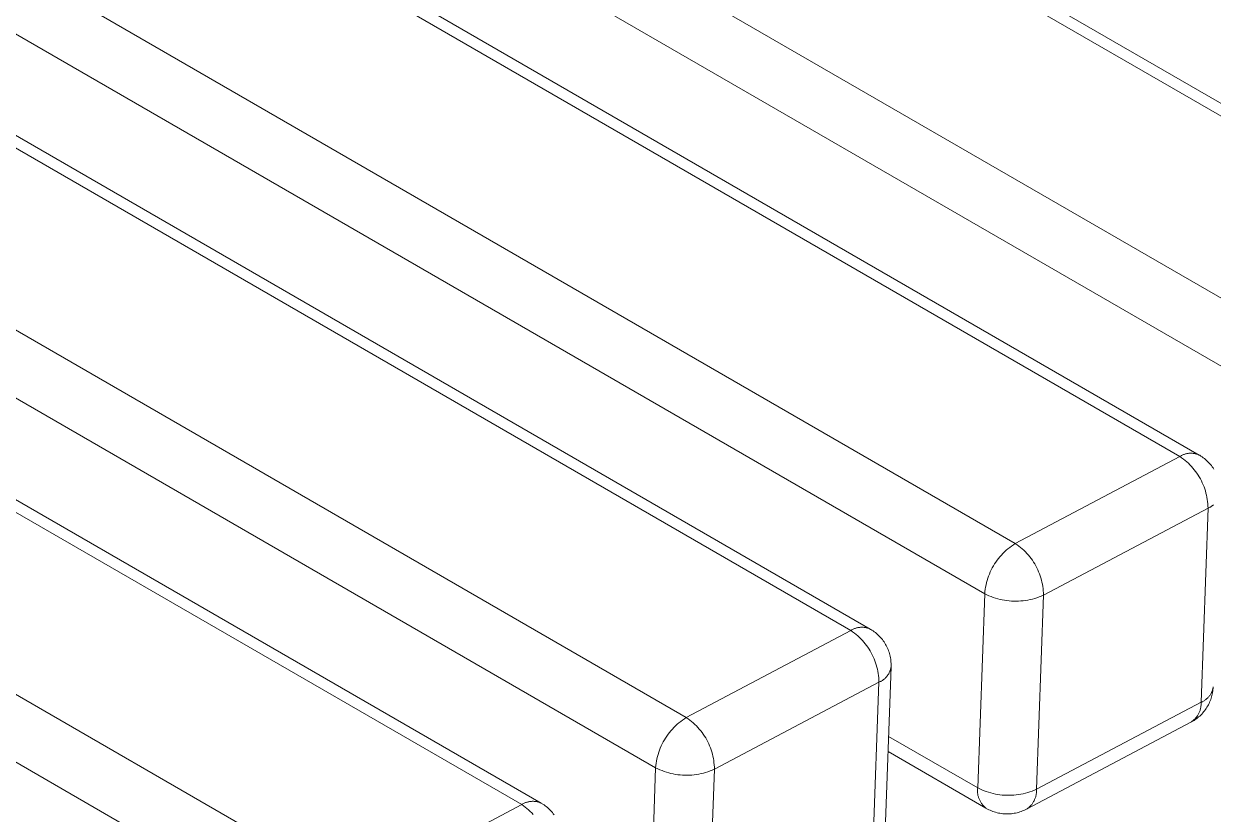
# Model space of a CAD drawing. Header units: millimetres. Extents: x -30 to 4992, y -440 to 3111.
# Drawn here: x 1011.2 to 1105.1, y -15.1 to 47.3 of the extents above; entities that cross this region are included whole.
import ezdxf

# ---------------------------------------------------------------- set-up
doc = ezdxf.new("R2010")
doc.units = ezdxf.units.MM
doc.layers.add('ZANO_R', color=7, linetype='Continuous', lineweight=0)

msp = doc.modelspace()

# ---------------------------------------------------------------- linework, layer by layer
at = {"layer": 'ZANO_R'}
for p, q in [((1128.476, 26.874), (297.125, 506.854)), ((298.696, 506.947), (1130.004, 26.991)), ((284.133, 499.987), (1115.483, 20.007)), ((1113.065, 16.045), (281.715, 496.025)), ((1102.49, 13.139), (271.14, 493.12)), ((272.711, 493.213), (1104.019, 13.257)), ((258.147, 486.252), (1089.498, 6.272)), ((1087.079, 2.31), (255.729, 482.29)), ((1076.505, -0.595), (245.154, 479.385)), ((246.725, 479.478), (1078.033, -0.478)), ((232.162, 472.518), (1063.512, -7.463)), ((1061.094, -11.425), (229.743, 468.556)), ((1050.519, -14.33), (219.169, 465.651)), ((220.74, 465.743), (1052.048, -14.212)), ((206.176, 458.783), (1037.527, -21.197)), ((1035.108, -25.159), (203.758, 454.821)), ((1102.49, 13.139), (1102.537, 13.169)), ((1102.537, 13.169), (1102.584, 13.196)), ((1102.584, 13.196), (1102.633, 13.222)), ((1102.633, 13.222), (1102.682, 13.246)), ((1102.682, 13.246), (1102.732, 13.269)), ((1102.732, 13.269), (1102.783, 13.29)), ((1102.783, 13.29), (1102.834, 13.309)), ((1102.834, 13.309), (1102.886, 13.326)), ((1102.886, 13.326), (1102.939, 13.341)), ((1102.939, 13.341), (1102.992, 13.355)), ((1102.992, 13.355), (1103.046, 13.367)), ((1103.046, 13.367), (1103.1, 13.376)), ((1103.1, 13.376), (1103.154, 13.384)), ((1103.154, 13.384), (1103.209, 13.39)), ((1103.209, 13.39), (1103.263, 13.395)), ((1103.263, 13.395), (1103.318, 13.397)), ((1103.318, 13.397), (1103.373, 13.397)), ((1103.373, 13.397), (1103.428, 13.396)), ((1103.428, 13.396), (1103.483, 13.392)), ((1103.483, 13.392), (1103.537, 13.387)), ((1103.537, 13.387), (1103.592, 13.38)), ((1103.592, 13.38), (1103.646, 13.371)), ((1103.646, 13.371), (1103.7, 13.36)), ((1103.7, 13.36), (1103.753, 13.347)), ((1103.753, 13.347), (1103.806, 13.332)), ((1103.806, 13.332), (1103.858, 13.316)), ((1103.858, 13.316), (1103.91, 13.297)), ((1103.91, 13.297), (1103.961, 13.277)), ((1103.961, 13.277), (1104.011, 13.255)), ((1104.011, 13.255), (1104.061, 13.232)), ((1104.061, 13.232), (1104.157, 13.173)), ((1104.157, 13.173), (1104.251, 13.111)), ((1089.498, 6.272), (1102.49, 13.139)), ((1102.49, 13.139), (1102.633, 13.042)), ((1102.633, 13.042), (1102.772, 12.939)), ((1102.772, 12.939), (1102.907, 12.832)), ((1102.907, 12.832), (1103.038, 12.72)), ((1103.038, 12.72), (1103.166, 12.604)), ((1103.166, 12.604), (1103.289, 12.483)), ((1103.289, 12.483), (1103.408, 12.358)), ((1103.408, 12.358), (1103.523, 12.229)), ((1103.523, 12.229), (1103.633, 12.096)), ((1104.251, 13.111), (1104.343, 13.046)), ((1104.343, 13.046), (1104.432, 12.977)), ((1104.432, 12.977), (1104.519, 12.906)), ((1104.519, 12.906), (1104.604, 12.832)), ((1104.604, 12.832), (1104.685, 12.755)), ((1104.685, 12.755), (1104.765, 12.675)), ((1104.765, 12.675), (1104.841, 12.592)), ((1104.841, 12.592), (1104.915, 12.507)), ((1104.915, 12.507), (1104.985, 12.419)), ((1104.985, 12.419), (1105.053, 12.329)), ((1105.053, 12.329), (1105.117, 12.237)), ((1105.117, 12.237), (1105.178, 12.142)), ((1103.633, 12.096), (1103.738, 11.959)), ((1103.738, 11.959), (1103.839, 11.819)), ((1103.839, 11.819), (1103.934, 11.675)), ((1103.934, 11.675), (1104.025, 11.528)), ((1104.025, 11.528), (1104.11, 11.378)), ((1104.11, 11.378), (1104.19, 11.225)), ((1104.19, 11.225), (1104.265, 11.07)), ((1104.265, 11.07), (1104.334, 10.911)), ((1104.334, 10.911), (1104.398, 10.751)), ((1104.398, 10.751), (1104.456, 10.588)), ((1104.456, 10.588), (1104.508, 10.424)), ((1104.508, 10.424), (1104.554, 10.258)), ((1104.554, 10.258), (1104.595, 10.09)), ((1104.595, 10.09), (1104.63, 9.921)), ((1104.63, 9.921), (1104.659, 9.751)), ((1104.659, 9.751), (1104.682, 9.579)), ((1104.682, 9.579), (1104.699, 9.408)), ((1104.699, 9.408), (1104.71, 9.235)), ((1104.715, 9.063), (1091.722, 2.196)), ((1104.165, -6.257), (1104.715, 9.063)), ((1104.71, 9.235), (1104.715, 9.063)), ((1104.763, 9.083), (1104.715, 9.063)), ((1104.81, 9.104), (1104.763, 9.083)), ((1104.856, 9.128), (1104.81, 9.104)), ((1104.902, 9.152), (1104.856, 9.128)), ((1104.947, 9.179), (1104.902, 9.152)), ((1104.991, 9.207), (1104.947, 9.179)), ((1105.034, 9.236), (1104.991, 9.207)), ((1105.076, 9.266), (1105.034, 9.236)), ((1105.117, 9.299), (1105.076, 9.266)), ((1105.157, 9.332), (1105.117, 9.299)), ((1088.652, 5.619), (1088.783, 5.74)), ((1088.783, 5.74), (1088.918, 5.856)), ((1088.918, 5.856), (1089.058, 5.968)), ((1089.058, 5.968), (1089.201, 6.074)), ((1089.201, 6.074), (1089.347, 6.176)), ((1089.347, 6.176), (1089.498, 6.272)), ((1089.498, 6.272), (1089.64, 6.174)), ((1089.64, 6.174), (1089.779, 6.072)), ((1089.779, 6.072), (1089.914, 5.965)), ((1089.914, 5.965), (1090.046, 5.853)), ((1090.046, 5.853), (1090.173, 5.737)), ((1090.173, 5.737), (1090.297, 5.616)), ((1087.861, 4.656), (1087.959, 4.805)), ((1087.959, 4.805), (1088.063, 4.951)), ((1088.063, 4.951), (1088.171, 5.092)), ((1088.171, 5.092), (1088.284, 5.23)), ((1088.284, 5.23), (1088.402, 5.364)), ((1088.402, 5.364), (1088.525, 5.494)), ((1088.525, 5.494), (1088.652, 5.619)), ((1090.297, 5.616), (1090.416, 5.491)), ((1090.416, 5.491), (1090.53, 5.362)), ((1090.53, 5.362), (1090.64, 5.229)), ((1090.64, 5.229), (1090.746, 5.092)), ((1090.746, 5.092), (1090.846, 4.952)), ((1090.846, 4.952), (1090.942, 4.808)), ((1090.942, 4.808), (1091.032, 4.661)), ((1087.386, 3.699), (1087.451, 3.865)), ((1087.451, 3.865), (1087.522, 4.029)), ((1087.522, 4.029), (1087.599, 4.19)), ((1087.599, 4.19), (1087.681, 4.349)), ((1087.681, 4.349), (1087.768, 4.504)), ((1087.768, 4.504), (1087.861, 4.656)), ((1091.032, 4.661), (1091.117, 4.511)), ((1091.117, 4.511), (1091.197, 4.358)), ((1091.197, 4.358), (1091.272, 4.202)), ((1091.272, 4.202), (1091.341, 4.044)), ((1091.341, 4.044), (1091.405, 3.884)), ((1091.405, 3.884), (1091.463, 3.721)), ((1087.12, 2.664), (1087.149, 2.84)), ((1087.149, 2.84), (1087.184, 3.015)), ((1087.184, 3.015), (1087.226, 3.189)), ((1087.226, 3.189), (1087.273, 3.361)), ((1087.273, 3.361), (1087.327, 3.531)), ((1087.327, 3.531), (1087.386, 3.699)), ((1091.463, 3.721), (1091.515, 3.557)), ((1091.515, 3.557), (1091.562, 3.39)), ((1091.562, 3.39), (1091.602, 3.223)), ((1091.602, 3.223), (1091.637, 3.053)), ((1091.637, 3.053), (1091.666, 2.883)), ((1091.666, 2.883), (1091.689, 2.712)), ((1086.53, -13.01), (1087.079, 2.31)), ((1087.079, 2.31), (1087.096, 2.488)), ((1087.245, 2.228), (1087.079, 2.31)), ((1087.096, 2.488), (1087.12, 2.664)), ((1087.414, 2.153), (1087.245, 2.228)), ((1087.585, 2.083), (1087.414, 2.153)), ((1087.758, 2.019), (1087.585, 2.083)), ((1087.934, 1.961), (1087.758, 2.019)), ((1088.111, 1.909), (1087.934, 1.961)), ((1088.29, 1.863), (1088.111, 1.909)), ((1090.851, 1.889), (1090.672, 1.846)), ((1091.03, 1.938), (1090.851, 1.889)), ((1091.206, 1.993), (1091.03, 1.938)), ((1091.722, 2.196), (1091.173, -13.124)), ((1091.38, 2.055), (1091.206, 1.993)), ((1091.552, 2.122), (1091.38, 2.055)), ((1091.722, 2.196), (1091.552, 2.122)), ((1091.689, 2.712), (1091.706, 2.54)), ((1091.706, 2.54), (1091.717, 2.368)), ((1091.717, 2.368), (1091.722, 2.196)), ((1088.47, 1.824), (1088.29, 1.863)), ((1088.652, 1.791), (1088.47, 1.824)), ((1088.835, 1.764), (1088.652, 1.791)), ((1089.019, 1.743), (1088.835, 1.764)), ((1089.203, 1.729), (1089.019, 1.743)), ((1089.387, 1.721), (1089.203, 1.729)), ((1089.572, 1.72), (1089.387, 1.721)), ((1089.757, 1.725), (1089.572, 1.72)), ((1089.941, 1.737), (1089.757, 1.725)), ((1090.125, 1.754), (1089.941, 1.737)), ((1090.308, 1.779), (1090.125, 1.754)), ((1090.491, 1.809), (1090.308, 1.779)), ((1090.672, 1.846), (1090.491, 1.809)), ((1063.512, -7.463), (1076.505, -0.595)), ((1076.505, -0.595), (1076.551, -0.566)), ((1076.505, -0.595), (1076.647, -0.693)), ((1076.551, -0.566), (1076.599, -0.538)), ((1076.599, -0.538), (1076.647, -0.512)), ((1076.647, -0.512), (1076.696, -0.488)), ((1076.647, -0.693), (1076.786, -0.795)), ((1076.696, -0.488), (1076.746, -0.466)), ((1076.746, -0.466), (1076.797, -0.445)), ((1076.786, -0.795), (1076.921, -0.902)), ((1076.797, -0.445), (1076.849, -0.426)), ((1076.849, -0.426), (1076.901, -0.409)), ((1076.901, -0.409), (1076.953, -0.393)), ((1076.921, -0.902), (1077.053, -1.014)), ((1076.953, -0.393), (1077.007, -0.38)), ((1077.007, -0.38), (1077.06, -0.368)), ((1077.06, -0.368), (1077.114, -0.358)), ((1077.114, -0.358), (1077.169, -0.35)), ((1077.169, -0.35), (1077.223, -0.344)), ((1077.223, -0.344), (1077.278, -0.34)), ((1077.278, -0.34), (1077.333, -0.338)), ((1077.333, -0.338), (1077.388, -0.337)), ((1077.388, -0.337), (1077.442, -0.339)), ((1077.442, -0.339), (1077.497, -0.342)), ((1077.497, -0.342), (1077.552, -0.348)), ((1077.552, -0.348), (1077.606, -0.355)), ((1077.606, -0.355), (1077.66, -0.364)), ((1077.66, -0.364), (1077.714, -0.375)), ((1077.714, -0.375), (1077.768, -0.388)), ((1077.768, -0.388), (1077.82, -0.402)), ((1077.82, -0.402), (1077.873, -0.419)), ((1077.873, -0.419), (1077.924, -0.437)), ((1077.924, -0.437), (1077.976, -0.457)), ((1077.976, -0.457), (1078.026, -0.479)), ((1078.026, -0.479), (1078.075, -0.503)), ((1078.076, -0.502), (1078.172, -0.561)), ((1078.172, -0.561), (1078.265, -0.623)), ((1078.265, -0.623), (1078.357, -0.689)), ((1078.357, -0.689), (1078.446, -0.757)), ((1078.446, -0.757), (1078.533, -0.828)), ((1078.533, -0.828), (1078.618, -0.903)), ((1078.618, -0.903), (1078.7, -0.98)), ((1077.053, -1.014), (1077.18, -1.131)), ((1077.18, -1.131), (1077.304, -1.252)), ((1077.304, -1.252), (1077.423, -1.377)), ((1077.423, -1.377), (1077.537, -1.506)), ((1077.537, -1.506), (1077.647, -1.639)), ((1077.647, -1.639), (1077.753, -1.775)), ((1077.753, -1.775), (1077.853, -1.916)), ((1078.7, -0.98), (1078.779, -1.06)), ((1078.779, -1.06), (1078.856, -1.143)), ((1078.856, -1.143), (1078.929, -1.228)), ((1078.929, -1.228), (1079, -1.315)), ((1079, -1.315), (1079.067, -1.405)), ((1079.067, -1.405), (1079.132, -1.498)), ((1079.132, -1.498), (1079.193, -1.592)), ((1079.193, -1.592), (1079.251, -1.689)), ((1079.251, -1.689), (1079.305, -1.787)), ((1079.305, -1.787), (1079.357, -1.887)), ((1077.853, -1.916), (1077.949, -2.059)), ((1077.949, -2.059), (1078.039, -2.206)), ((1078.039, -2.206), (1078.125, -2.356)), ((1078.125, -2.356), (1078.205, -2.509)), ((1078.205, -2.509), (1078.279, -2.665)), ((1078.279, -2.665), (1078.349, -2.823)), ((1079.357, -1.887), (1079.404, -1.989)), ((1079.404, -1.989), (1079.448, -2.093)), ((1079.448, -2.093), (1079.489, -2.198)), ((1079.489, -2.198), (1079.526, -2.304)), ((1079.526, -2.304), (1079.56, -2.411)), ((1079.56, -2.411), (1079.589, -2.52)), ((1079.589, -2.52), (1079.615, -2.63)), ((1079.615, -2.63), (1079.637, -2.74)), ((1079.637, -2.74), (1079.656, -2.851)), ((1078.349, -2.823), (1078.412, -2.984)), ((1078.412, -2.984), (1078.47, -3.146)), ((1078.47, -3.146), (1078.522, -3.311)), ((1078.522, -3.311), (1078.569, -3.477)), ((1078.569, -3.477), (1078.61, -3.645)), ((1078.61, -3.645), (1078.644, -3.814)), ((1079.688, -3.459), (1079.14, -18.768)), ((1079.624, -3.717), (1079.607, -3.766)), ((1079.639, -3.667), (1079.624, -3.717)), ((1079.653, -3.617), (1079.639, -3.667)), ((1079.665, -3.566), (1079.653, -3.617)), ((1079.656, -2.851), (1079.67, -2.962)), ((1079.675, -3.515), (1079.665, -3.566)), ((1079.67, -2.962), (1079.681, -3.075)), ((1079.683, -3.463), (1079.675, -3.515)), ((1079.681, -3.075), (1079.688, -3.187)), ((1079.689, -3.412), (1079.683, -3.463)), ((1079.688, -3.187), (1079.691, -3.299)), ((1079.691, -3.299), (1079.69, -3.412)), ((1078.729, -4.672), (1065.736, -11.539)), ((1078.18, -19.992), (1078.729, -4.672)), ((1078.644, -3.814), (1078.673, -3.984)), ((1078.673, -3.984), (1078.696, -4.155)), ((1078.696, -4.155), (1078.713, -4.327)), ((1078.713, -4.327), (1078.724, -4.499)), ((1078.724, -4.499), (1078.729, -4.672)), ((1078.777, -4.652), (1078.729, -4.672)), ((1078.824, -4.63), (1078.777, -4.652)), ((1078.871, -4.607), (1078.824, -4.63)), ((1078.917, -4.582), (1078.871, -4.607)), ((1078.961, -4.556), (1078.917, -4.582)), ((1079.005, -4.528), (1078.961, -4.556)), ((1079.048, -4.499), (1079.005, -4.528)), ((1079.09, -4.468), (1079.048, -4.499)), ((1079.131, -4.436), (1079.09, -4.468)), ((1079.171, -4.402), (1079.131, -4.436)), ((1079.21, -4.368), (1079.171, -4.402)), ((1079.247, -4.332), (1079.21, -4.368)), ((1079.283, -4.294), (1079.247, -4.332)), ((1079.318, -4.256), (1079.283, -4.294)), ((1079.352, -4.216), (1079.318, -4.256)), ((1079.384, -4.175), (1079.352, -4.216)), ((1079.415, -4.133), (1079.384, -4.175)), ((1079.444, -4.09), (1079.415, -4.133)), ((1079.472, -4.046), (1079.444, -4.09)), ((1079.499, -4.002), (1079.472, -4.046)), ((1079.524, -3.956), (1079.499, -4.002)), ((1079.547, -3.91), (1079.524, -3.956)), ((1079.569, -3.862), (1079.547, -3.91)), ((1079.589, -3.814), (1079.569, -3.862)), ((1079.607, -3.766), (1079.589, -3.814)), ((1104.93, -5.594), (1104.902, -5.641)), ((1104.957, -5.547), (1104.93, -5.594)), ((1104.981, -5.498), (1104.957, -5.547)), ((1105.005, -5.449), (1104.981, -5.498)), ((1105.026, -5.399), (1105.005, -5.449)), ((1105.045, -5.349), (1105.026, -5.399)), ((1105.054, -5.604), (1105.029, -5.714)), ((1105.063, -5.298), (1105.045, -5.349)), ((1105.076, -5.493), (1105.054, -5.604)), ((1105.079, -5.246), (1105.063, -5.298)), ((1105.094, -5.382), (1105.076, -5.493)), ((1105.094, -5.193), (1105.079, -5.246)), ((1105.106, -5.141), (1105.094, -5.193)), ((1105.108, -5.269), (1105.094, -5.382)), ((1105.116, -5.087), (1105.106, -5.141)), ((1105.118, -5.157), (1105.108, -5.269)), ((1105.125, -5.034), (1105.116, -5.087)), ((1105.125, -5.044), (1105.118, -5.157)), ((1091.173, -13.124), (1104.165, -6.257)), ((1104.157, -6.553), (1104.15, -6.612)), ((1104.163, -6.494), (1104.157, -6.553)), ((1104.167, -6.435), (1104.163, -6.494)), ((1104.215, -6.236), (1104.165, -6.257)), ((1104.165, -6.257), (1104.168, -6.316)), ((1104.168, -6.376), (1104.167, -6.435)), ((1104.168, -6.316), (1104.168, -6.376)), ((1104.265, -6.213), (1104.215, -6.236)), ((1104.313, -6.188), (1104.265, -6.213)), ((1104.36, -6.162), (1104.313, -6.188)), ((1104.407, -6.134), (1104.36, -6.162)), ((1104.452, -6.105), (1104.407, -6.134)), ((1104.497, -6.074), (1104.452, -6.105)), ((1104.54, -6.041), (1104.497, -6.074)), ((1104.582, -6.007), (1104.54, -6.041)), ((1104.623, -5.971), (1104.582, -6.007)), ((1104.663, -5.934), (1104.623, -5.971)), ((1104.692, -6.55), (1104.634, -6.647)), ((1104.702, -5.896), (1104.663, -5.934)), ((1104.747, -6.451), (1104.692, -6.55)), ((1104.739, -5.857), (1104.702, -5.896)), ((1104.774, -5.816), (1104.739, -5.857)), ((1104.798, -6.35), (1104.747, -6.451)), ((1104.809, -5.774), (1104.774, -5.816)), ((1104.845, -6.248), (1104.798, -6.35)), ((1104.841, -5.73), (1104.809, -5.774)), ((1104.873, -5.686), (1104.841, -5.73)), ((1104.889, -6.144), (1104.845, -6.248)), ((1104.902, -5.641), (1104.873, -5.686)), ((1104.93, -6.038), (1104.889, -6.144)), ((1104.966, -5.931), (1104.93, -6.038)), ((1105, -5.823), (1104.966, -5.931)), ((1105.029, -5.714), (1105, -5.823)), ((1063.362, -7.559), (1063.512, -7.463)), ((1063.512, -7.463), (1063.655, -7.56)), ((1103.769, -7.469), (1103.73, -7.514)), ((1103.806, -7.423), (1103.769, -7.469)), ((1103.887, -7.487), (1103.797, -7.556)), ((1103.841, -7.375), (1103.806, -7.423)), ((1103.875, -7.327), (1103.841, -7.375)), ((1103.907, -7.277), (1103.875, -7.327)), ((1103.974, -7.415), (1103.887, -7.487)), ((1103.937, -7.226), (1103.907, -7.277)), ((1103.966, -7.174), (1103.937, -7.226)), ((1103.993, -7.121), (1103.966, -7.174)), ((1104.058, -7.341), (1103.974, -7.415)), ((1104.018, -7.067), (1103.993, -7.121)), ((1104.041, -7.012), (1104.018, -7.067)), ((1104.062, -6.957), (1104.041, -7.012)), ((1104.141, -7.263), (1104.058, -7.341)), ((1104.082, -6.901), (1104.062, -6.957)), ((1104.099, -6.844), (1104.082, -6.901)), ((1104.115, -6.787), (1104.099, -6.844)), ((1104.128, -6.729), (1104.115, -6.787)), ((1104.14, -6.671), (1104.128, -6.729)), ((1104.15, -6.612), (1104.14, -6.671)), ((1104.22, -7.183), (1104.141, -7.263)), ((1104.297, -7.099), (1104.22, -7.183)), ((1104.37, -7.014), (1104.297, -7.099)), ((1104.441, -6.926), (1104.37, -7.014)), ((1104.508, -6.835), (1104.441, -6.926)), ((1104.573, -6.742), (1104.508, -6.835)), ((1104.634, -6.647), (1104.573, -6.742)), ((1062.299, -8.504), (1062.417, -8.37)), ((1062.417, -8.37), (1062.539, -8.241)), ((1062.539, -8.241), (1062.666, -8.115)), ((1062.666, -8.115), (1062.797, -7.994)), ((1062.797, -7.994), (1062.933, -7.878)), ((1062.933, -7.878), (1063.072, -7.767)), ((1063.072, -7.767), (1063.215, -7.66)), ((1063.215, -7.66), (1063.362, -7.559)), ((1063.655, -7.56), (1063.793, -7.663)), ((1063.793, -7.663), (1063.929, -7.77)), ((1063.929, -7.77), (1064.06, -7.882)), ((1064.06, -7.882), (1064.188, -7.998)), ((1064.188, -7.998), (1064.311, -8.119)), ((1064.311, -8.119), (1064.43, -8.244)), ((1064.43, -8.244), (1064.545, -8.373)), ((1064.545, -8.373), (1064.655, -8.506)), ((1103.371, -7.823), (1090.385, -14.687)), ((1103.42, -7.79), (1103.371, -7.823)), ((1103.514, -7.743), (1103.416, -7.799)), ((1103.468, -7.755), (1103.42, -7.79)), ((1103.515, -7.719), (1103.468, -7.755)), ((1103.611, -7.684), (1103.514, -7.743)), ((1103.561, -7.681), (1103.515, -7.719)), ((1103.605, -7.642), (1103.561, -7.681)), ((1103.648, -7.601), (1103.605, -7.642)), ((1103.705, -7.622), (1103.611, -7.684)), ((1103.69, -7.558), (1103.648, -7.601)), ((1103.73, -7.514), (1103.69, -7.558)), ((1103.797, -7.556), (1103.705, -7.622)), ((1061.613, -9.544), (1061.695, -9.386)), ((1061.695, -9.386), (1061.783, -9.231)), ((1061.783, -9.231), (1061.876, -9.078)), ((1061.876, -9.078), (1061.974, -8.929)), ((1061.974, -8.929), (1062.077, -8.784)), ((1062.077, -8.784), (1062.186, -8.642)), ((1062.186, -8.642), (1062.299, -8.504)), ((1064.655, -8.506), (1064.76, -8.643)), ((1064.76, -8.643), (1064.861, -8.783)), ((1064.861, -8.783), (1064.956, -8.927)), ((1064.956, -8.927), (1065.047, -9.074)), ((1065.047, -9.074), (1065.132, -9.224)), ((1065.132, -9.224), (1065.212, -9.377)), ((1065.212, -9.377), (1065.287, -9.532)), ((1079.492, -8.946), (1086.53, -13.01)), ((1061.288, -10.374), (1061.341, -10.204)), ((1061.341, -10.204), (1061.4, -10.035)), ((1061.4, -10.035), (1061.466, -9.869)), ((1061.466, -9.869), (1061.537, -9.706)), ((1061.537, -9.706), (1061.613, -9.544)), ((1065.287, -9.532), (1065.356, -9.69)), ((1065.356, -9.69), (1065.419, -9.851)), ((1065.419, -9.851), (1065.477, -10.014)), ((1065.477, -10.014), (1065.53, -10.178)), ((1065.53, -10.178), (1065.576, -10.344)), ((1087.182, -14.612), (1079.449, -10.148)), ((1061.094, -11.425), (1061.111, -11.247)), ((1061.111, -11.247), (1061.134, -11.07)), ((1061.134, -11.07), (1061.163, -10.894)), ((1061.163, -10.894), (1061.199, -10.719)), ((1061.199, -10.719), (1061.24, -10.546)), ((1061.24, -10.546), (1061.288, -10.374)), ((1065.576, -10.344), (1065.617, -10.512)), ((1065.617, -10.512), (1065.652, -10.681)), ((1065.652, -10.681), (1065.68, -10.851)), ((1065.68, -10.851), (1065.703, -11.022)), ((1065.703, -11.022), (1065.72, -11.194)), ((1065.72, -11.194), (1065.731, -11.366)), ((1060.545, -26.744), (1061.094, -11.425)), ((1061.26, -11.506), (1061.094, -11.425)), ((1061.428, -11.582), (1061.26, -11.506)), ((1061.599, -11.652), (1061.428, -11.582)), ((1061.773, -11.716), (1061.599, -11.652)), ((1061.948, -11.774), (1061.773, -11.716)), ((1062.125, -11.826), (1061.948, -11.774)), ((1062.304, -11.871), (1062.125, -11.826)), ((1062.485, -11.911), (1062.304, -11.871)), ((1062.667, -11.944), (1062.485, -11.911)), ((1062.849, -11.971), (1062.667, -11.944)), ((1063.033, -11.991), (1062.849, -11.971)), ((1063.217, -12.005), (1063.033, -11.991)), ((1063.402, -12.013), (1063.217, -12.005)), ((1063.587, -12.014), (1063.402, -12.013)), ((1063.771, -12.009), (1063.587, -12.014)), ((1063.956, -11.998), (1063.771, -12.009)), ((1064.14, -11.98), (1063.956, -11.998)), ((1064.323, -11.956), (1064.14, -11.98)), ((1064.505, -11.926), (1064.323, -11.956)), ((1064.686, -11.889), (1064.505, -11.926)), ((1064.866, -11.846), (1064.686, -11.889)), ((1065.044, -11.797), (1064.866, -11.846)), ((1065.22, -11.741), (1065.044, -11.797)), ((1065.736, -11.539), (1065.187, -26.859)), ((1065.395, -11.68), (1065.22, -11.741)), ((1065.567, -11.612), (1065.395, -11.68)), ((1065.736, -11.539), (1065.567, -11.612)), ((1065.731, -11.366), (1065.736, -11.539)), ((1086.514, -13.187), (1086.518, -13.128)), ((1086.518, -13.128), (1086.523, -13.069)), ((1086.523, -13.069), (1086.53, -13.01)), ((1086.696, -13.091), (1086.53, -13.01)), ((1086.865, -13.167), (1086.696, -13.091)), ((1091.173, -13.124), (1091.003, -13.198)), ((1091.173, -13.124), (1091.175, -13.183)), ((1051.129, -14.093), (1051.183, -14.085)), ((1051.183, -14.085), (1051.238, -14.079)), ((1051.238, -14.079), (1051.292, -14.075)), ((1051.292, -14.075), (1051.347, -14.072)), ((1051.347, -14.072), (1051.402, -14.072)), ((1051.402, -14.072), (1051.457, -14.073)), ((1051.457, -14.073), (1051.512, -14.077)), ((1051.512, -14.077), (1051.566, -14.082)), ((1051.566, -14.082), (1051.621, -14.089)), ((1086.513, -13.247), (1086.514, -13.187)), ((1086.514, -13.306), (1086.513, -13.247)), ((1086.517, -13.365), (1086.514, -13.306)), ((1086.522, -13.425), (1086.517, -13.365)), ((1086.529, -13.484), (1086.522, -13.425)), ((1086.538, -13.542), (1086.529, -13.484)), ((1086.549, -13.601), (1086.538, -13.542)), ((1086.563, -13.659), (1086.549, -13.601)), ((1086.578, -13.716), (1086.563, -13.659)), ((1086.595, -13.773), (1086.578, -13.716)), ((1086.614, -13.829), (1086.595, -13.773)), ((1086.635, -13.885), (1086.614, -13.829)), ((1086.658, -13.939), (1086.635, -13.885)), ((1086.683, -13.993), (1086.658, -13.939)), ((1086.71, -14.047), (1086.683, -13.993)), ((1086.738, -14.099), (1086.71, -14.047)), ((1087.036, -13.237), (1086.865, -13.167)), ((1087.209, -13.301), (1087.036, -13.237)), ((1087.384, -13.359), (1087.209, -13.301)), ((1087.562, -13.411), (1087.384, -13.359)), ((1087.741, -13.457), (1087.562, -13.411)), ((1087.921, -13.496), (1087.741, -13.457)), ((1088.103, -13.529), (1087.921, -13.496)), ((1088.286, -13.556), (1088.103, -13.529)), ((1088.47, -13.576), (1088.286, -13.556)), ((1088.654, -13.591), (1088.47, -13.576)), ((1088.838, -13.598), (1088.654, -13.591)), ((1089.023, -13.6), (1088.838, -13.598)), ((1089.208, -13.595), (1089.023, -13.6)), ((1089.392, -13.583), (1089.208, -13.595)), ((1089.576, -13.565), (1089.392, -13.583)), ((1089.759, -13.541), (1089.576, -13.565)), ((1089.942, -13.511), (1089.759, -13.541)), ((1090.123, -13.474), (1089.942, -13.511)), ((1090.302, -13.431), (1090.123, -13.474)), ((1090.48, -13.382), (1090.302, -13.431)), ((1090.657, -13.326), (1090.48, -13.382)), ((1090.831, -13.265), (1090.657, -13.326)), ((1091.003, -13.198), (1090.831, -13.265)), ((1090.975, -14.037), (1090.946, -14.089)), ((1091.001, -13.985), (1090.975, -14.037)), ((1091.026, -13.931), (1091.001, -13.985)), ((1091.049, -13.876), (1091.026, -13.931)), ((1091.07, -13.821), (1091.049, -13.876)), ((1091.089, -13.765), (1091.07, -13.821)), ((1091.107, -13.709), (1091.089, -13.765)), ((1091.122, -13.652), (1091.107, -13.709)), ((1091.136, -13.594), (1091.122, -13.652)), ((1091.147, -13.536), (1091.136, -13.594)), ((1091.157, -13.478), (1091.147, -13.536)), ((1091.164, -13.419), (1091.157, -13.478)), ((1091.17, -13.36), (1091.164, -13.419)), ((1091.174, -13.301), (1091.17, -13.36)), ((1091.175, -13.242), (1091.174, -13.301)), ((1091.175, -13.183), (1091.175, -13.242)), ((1037.527, -21.197), (1050.519, -14.33)), ((1050.519, -14.33), (1050.566, -14.301)), ((1050.519, -14.33), (1050.662, -14.427)), ((1050.566, -14.301), (1050.613, -14.273)), ((1050.613, -14.273), (1050.662, -14.247)), ((1050.662, -14.247), (1050.711, -14.223)), ((1050.662, -14.427), (1050.801, -14.53)), ((1050.711, -14.223), (1050.761, -14.2)), ((1050.761, -14.2), (1050.812, -14.179)), ((1050.801, -14.53), (1050.936, -14.637)), ((1050.812, -14.179), (1050.863, -14.16)), ((1050.863, -14.16), (1050.915, -14.143)), ((1050.915, -14.143), (1050.968, -14.128)), ((1050.936, -14.637), (1051.067, -14.749)), ((1050.968, -14.128), (1051.021, -14.114)), ((1051.021, -14.114), (1051.075, -14.103)), ((1051.067, -14.749), (1051.195, -14.865)), ((1051.075, -14.103), (1051.129, -14.093)), ((1051.195, -14.865), (1051.318, -14.986)), ((1051.318, -14.986), (1051.437, -15.111)), ((1051.621, -14.089), (1051.675, -14.098)), ((1051.675, -14.098), (1051.729, -14.109)), ((1051.729, -14.109), (1051.782, -14.122)), ((1051.782, -14.122), (1051.835, -14.137)), ((1051.835, -14.137), (1051.887, -14.153)), ((1051.887, -14.153), (1051.939, -14.172)), ((1051.939, -14.172), (1051.99, -14.192)), ((1051.99, -14.192), (1052.04, -14.214)), ((1052.04, -14.214), (1052.09, -14.237)), ((1052.09, -14.237), (1052.186, -14.296)), ((1052.186, -14.296), (1052.28, -14.358)), ((1052.28, -14.358), (1052.372, -14.423)), ((1052.372, -14.423), (1052.461, -14.492)), ((1052.461, -14.492), (1052.548, -14.563)), ((1052.548, -14.563), (1052.632, -14.637)), ((1052.632, -14.637), (1052.714, -14.715)), ((1052.714, -14.715), (1052.794, -14.795)), ((1052.794, -14.795), (1052.87, -14.877)), ((1052.87, -14.877), (1052.944, -14.962)), ((1052.944, -14.962), (1053.014, -15.05)), ((1086.768, -14.15), (1086.738, -14.099)), ((1086.801, -14.2), (1086.768, -14.15)), ((1086.834, -14.249), (1086.801, -14.2)), ((1086.87, -14.296), (1086.834, -14.249)), ((1086.907, -14.343), (1086.87, -14.296)), ((1086.946, -14.388), (1086.907, -14.343)), ((1086.986, -14.431), (1086.946, -14.388)), ((1087.028, -14.474), (1086.986, -14.431)), ((1087.071, -14.514), (1087.028, -14.474)), ((1087.115, -14.554), (1087.071, -14.514)), ((1087.161, -14.592), (1087.115, -14.554)), ((1087.208, -14.628), (1087.161, -14.592)), ((1087.308, -14.683), (1087.208, -14.628)), ((1087.41, -14.735), (1087.308, -14.683)), ((1087.513, -14.783), (1087.41, -14.735)), ((1087.618, -14.828), (1087.513, -14.783)), ((1087.725, -14.869), (1087.618, -14.828)), ((1087.832, -14.906), (1087.725, -14.869)), ((1087.942, -14.939), (1087.832, -14.906)), ((1088.052, -14.969), (1087.942, -14.939)), ((1088.163, -14.995), (1088.052, -14.969)), ((1088.275, -15.017), (1088.163, -14.995)), ((1088.387, -15.035), (1088.275, -15.017)), ((1089.41, -15.02), (1089.297, -15.037)), ((1089.522, -14.998), (1089.41, -15.02)), ((1089.633, -14.973), (1089.522, -14.998)), ((1089.744, -14.944), (1089.633, -14.973)), ((1089.853, -14.911), (1089.744, -14.944)), ((1089.961, -14.874), (1089.853, -14.911)), ((1090.068, -14.834), (1089.961, -14.874)), ((1090.173, -14.79), (1090.068, -14.834)), ((1090.276, -14.742), (1090.173, -14.79)), ((1090.378, -14.691), (1090.276, -14.742)), ((1090.434, -14.654), (1090.385, -14.687)), ((1090.482, -14.619), (1090.434, -14.654)), ((1090.528, -14.582), (1090.482, -14.619)), ((1090.573, -14.544), (1090.528, -14.582)), ((1090.617, -14.505), (1090.573, -14.544)), ((1090.66, -14.464), (1090.617, -14.505)), ((1090.701, -14.421), (1090.66, -14.464)), ((1090.741, -14.378), (1090.701, -14.421)), ((1090.779, -14.333), (1090.741, -14.378)), ((1090.816, -14.286), (1090.779, -14.333)), ((1090.851, -14.239), (1090.816, -14.286)), ((1090.884, -14.19), (1090.851, -14.239)), ((1090.916, -14.14), (1090.884, -14.19)), ((1090.946, -14.089), (1090.916, -14.14)), ((1053.014, -15.05), (1053.082, -15.14)), ((1088.501, -15.049), (1088.387, -15.035)), ((1088.614, -15.059), (1088.501, -15.049)), ((1088.728, -15.065), (1088.614, -15.059)), ((1088.842, -15.068), (1088.728, -15.065)), ((1088.956, -15.066), (1088.842, -15.068)), ((1089.07, -15.06), (1088.956, -15.066)), ((1089.184, -15.051), (1089.07, -15.06)), ((1089.297, -15.037), (1089.184, -15.051))]:
    msp.add_line(p, q, dxfattribs=at)

doc.saveas('drawing.dxf')
